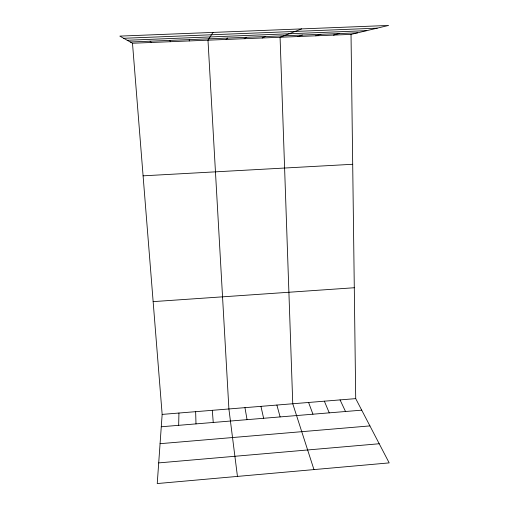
<?xml version="1.0" encoding="UTF-8"?>
<svg xmlns="http://www.w3.org/2000/svg" width="509" height="509" viewBox="0 0 509 509"><rect width="100%" height="100%" fill="white"/><g stroke="black" fill="none" stroke-linecap="round" stroke-linejoin="round"><path stroke-width="0.76" d="M178.665 425.327L178.939 413.034M132.493 43.24L162.155 414.402L157.236 483.55L389.181 462.891L355.715 398.63L351.025 34.389L388.577 25.45L119.819 36.114L132.493 43.24L351.025 34.389M189.233 40.943L189.348 39.607M213.01 32.417L207.99 40.179L228.904 408.962L237.448 476.405M226.117 39.447L227.733 38.06M244.18 38.716L246.521 37.303M262.167 37.984L265.234 36.546M301.652 28.898L280.077 37.259L292.758 403.758L313.958 469.591M297.924 36.54L302.422 35.045M315.695 35.821L320.899 34.3M333.395 35.102L339.299 33.556M158.706 462.897L379.218 443.753M160.074 443.683L369.922 425.906M162.155 414.402L355.715 398.63M161.277 426.765L361.721 410.159M153.145 301.627L354.289 287.744M143.093 175.834L352.699 164.28M123.674 38.283L377.194 28.16M127.205 40.268L366.734 30.648M130.272 41.992L357.623 32.818M150.053 41.197L151.485 42.47M169.739 40.402L170.4 41.706M340.057 399.902L345.516 411.501M324.348 401.181L329.259 412.85M308.581 402.466L312.94 414.199M276.883 405.056L280.122 416.922M260.945 406.354L263.617 418.283M244.956 407.658L247.056 419.658M212.31 410.318L213.246 422.464M195.653 411.673L195.99 423.889"/></g></svg>
